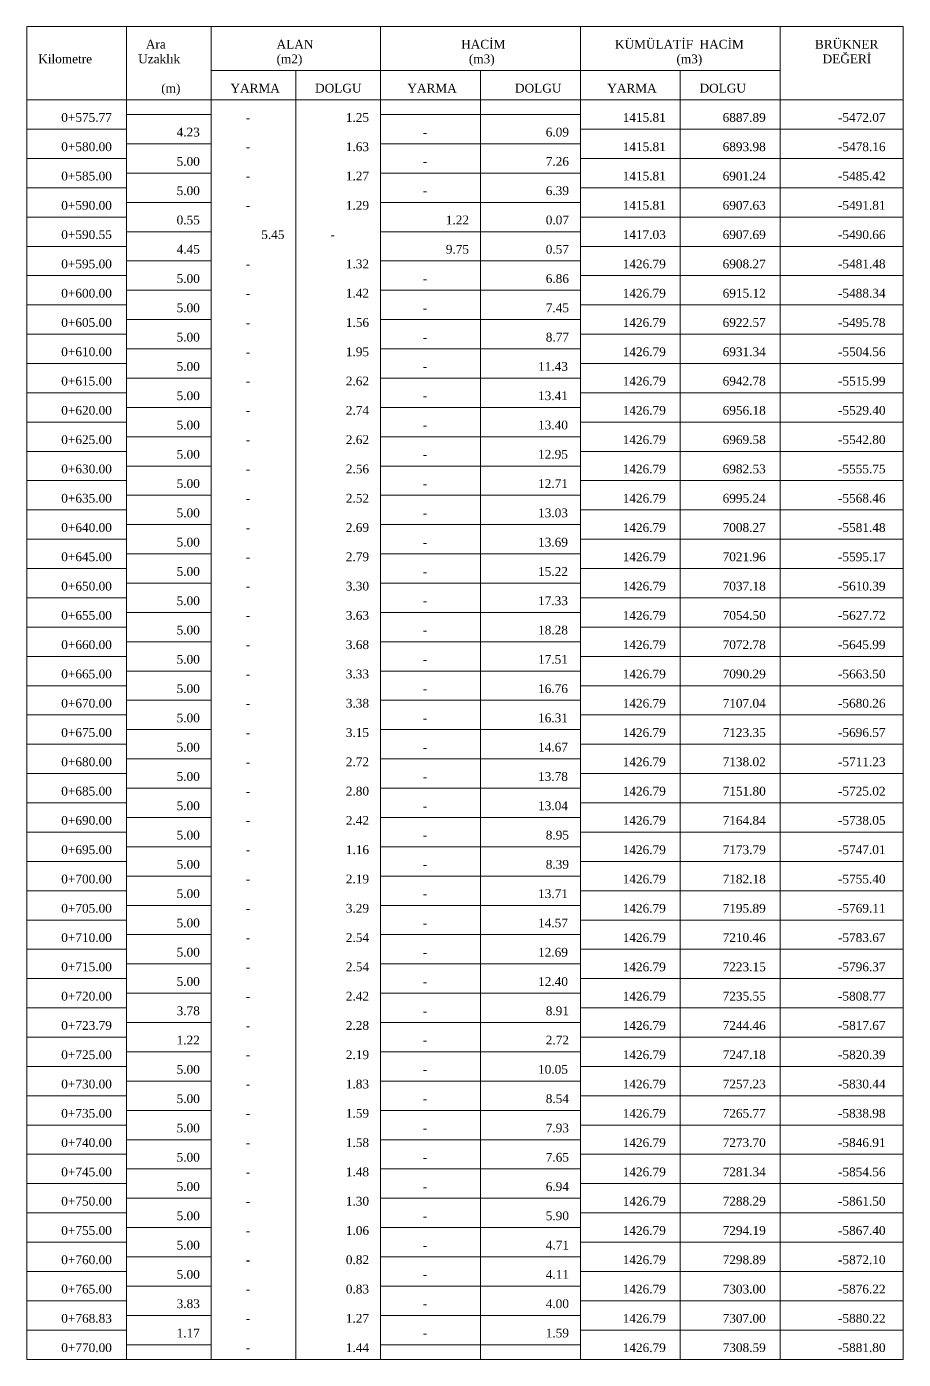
# Model space of a CAD drawing. Header units: metres. Extents: x 478603 to 489313, y 4282657 to 4289463.
# Drawn here: x 485748.4 to 485898.1, y 4288025 to 4288252.5 of the extents above; entities that cross this region are included whole.
import ezdxf

# ---------------------------------------------------------------- set-up
doc = ezdxf.new("R2010")
doc.units = ezdxf.units.M
for name, color, linetype, lineweight in [('TB_C', 96, 'Continuous', 0), ('TB_M', 18, 'Continuous', 0), ('TB_R', 1, 'Continuous', 0)]:
    doc.layers.add(name, color=color, linetype=linetype, lineweight=lineweight)
doc.styles.get("Standard").update_dxf_attribs({"font": 'times.ttf'})

msp = doc.modelspace()

# ---------------------------------------------------------------- linework, layer by layer
at = {"layer": 'TB_C'}
for p, q in [((485748.44, 4288252.51), (485898.06, 4288252.51)), ((485748.44, 4288252.51), (485748.44, 4288025.01)), ((485765.5, 4288252.51), (485765.5, 4288025.01)), ((485779.94, 4288252.51), (485779.94, 4288025.01)), ((485808.81, 4288252.51), (485808.81, 4288025.01)), ((485842.94, 4288252.51), (485842.94, 4288025.01)), ((485877.06, 4288252.51), (485877.06, 4288025.01)), ((485898.06, 4288252.51), (485898.06, 4288025.01)), ((485779.94, 4288245.01), (485877.06, 4288245.01)), ((485794.37, 4288245.01), (485794.37, 4288025.01)), ((485825.87, 4288245.01), (485825.87, 4288025.01)), ((485860, 4288245.01), (485860, 4288025.01)), ((485748.44, 4288240.01), (485898.06, 4288240.01)), ((485765.5, 4288237.51), (485779.94, 4288237.51)), ((485808.81, 4288237.51), (485842.94, 4288237.51)), ((485748.44, 4288235.01), (485765.5, 4288235.01)), ((485842.94, 4288235.01), (485898.06, 4288235.01)), ((485765.5, 4288232.51), (485779.94, 4288232.51)), ((485808.81, 4288232.51), (485842.94, 4288232.51)), ((485748.44, 4288230.01), (485765.5, 4288230.01)), ((485842.94, 4288230.01), (485898.06, 4288230.01)), ((485765.5, 4288227.51), (485779.94, 4288227.51)), ((485808.81, 4288227.51), (485842.94, 4288227.51)), ((485748.44, 4288225.01), (485765.5, 4288225.01)), ((485842.94, 4288225.01), (485898.06, 4288225.01)), ((485765.5, 4288222.51), (485779.94, 4288222.51)), ((485808.81, 4288222.51), (485842.94, 4288222.51)), ((485748.44, 4288220.01), (485765.5, 4288220.01)), ((485842.94, 4288220.01), (485898.06, 4288220.01)), ((485765.5, 4288217.51), (485779.94, 4288217.51)), ((485808.81, 4288217.51), (485842.94, 4288217.51)), ((485748.44, 4288215.01), (485765.5, 4288215.01)), ((485842.94, 4288215.01), (485898.06, 4288215.01)), ((485765.5, 4288212.51), (485779.94, 4288212.51)), ((485808.81, 4288212.51), (485842.94, 4288212.51)), ((485748.44, 4288210.01), (485765.5, 4288210.01)), ((485842.94, 4288210.01), (485898.06, 4288210.01)), ((485765.5, 4288207.51), (485779.94, 4288207.51)), ((485808.81, 4288207.51), (485842.94, 4288207.51)), ((485748.44, 4288205.01), (485765.5, 4288205.01)), ((485842.94, 4288205.01), (485898.06, 4288205.01)), ((485765.5, 4288202.51), (485779.94, 4288202.51)), ((485808.81, 4288202.51), (485842.94, 4288202.51)), ((485748.44, 4288200.01), (485765.5, 4288200.01)), ((485842.94, 4288200.01), (485898.06, 4288200.01)), ((485765.5, 4288197.51), (485779.94, 4288197.51)), ((485808.81, 4288197.51), (485842.94, 4288197.51)), ((485748.44, 4288195.01), (485765.5, 4288195.01)), ((485842.94, 4288195.01), (485898.06, 4288195.01)), ((485765.5, 4288192.51), (485779.94, 4288192.51)), ((485808.81, 4288192.51), (485842.94, 4288192.51)), ((485748.44, 4288190.01), (485765.5, 4288190.01)), ((485842.94, 4288190.01), (485898.06, 4288190.01)), ((485765.5, 4288187.51), (485779.94, 4288187.51)), ((485808.81, 4288187.51), (485842.94, 4288187.51)), ((485748.44, 4288185.01), (485765.5, 4288185.01)), ((485842.94, 4288185.01), (485898.06, 4288185.01)), ((485765.5, 4288182.51), (485779.94, 4288182.51)), ((485808.81, 4288182.51), (485842.94, 4288182.51)), ((485748.44, 4288180.01), (485765.5, 4288180.01)), ((485842.94, 4288180.01), (485898.06, 4288180.01)), ((485765.5, 4288177.51), (485779.94, 4288177.51)), ((485808.81, 4288177.51), (485842.94, 4288177.51)), ((485748.44, 4288175.01), (485765.5, 4288175.01)), ((485842.94, 4288175.01), (485898.06, 4288175.01)), ((485765.5, 4288172.51), (485779.94, 4288172.51)), ((485808.81, 4288172.51), (485842.94, 4288172.51)), ((485748.44, 4288170.01), (485765.5, 4288170.01)), ((485842.94, 4288170.01), (485898.06, 4288170.01)), ((485765.5, 4288167.51), (485779.94, 4288167.51)), ((485808.81, 4288167.51), (485842.94, 4288167.51)), ((485748.44, 4288165.01), (485765.5, 4288165.01)), ((485842.94, 4288165.01), (485898.06, 4288165.01)), ((485765.5, 4288162.51), (485779.94, 4288162.51)), ((485808.81, 4288162.51), (485842.94, 4288162.51)), ((485748.44, 4288160.01), (485765.5, 4288160.01)), ((485842.94, 4288160.01), (485898.06, 4288160.01)), ((485765.5, 4288157.51), (485779.94, 4288157.51)), ((485808.81, 4288157.51), (485842.94, 4288157.51)), ((485748.44, 4288155.01), (485765.5, 4288155.01)), ((485842.94, 4288155.01), (485898.06, 4288155.01)), ((485765.5, 4288152.51), (485779.94, 4288152.51)), ((485808.81, 4288152.51), (485842.94, 4288152.51)), ((485748.44, 4288150.01), (485765.5, 4288150.01)), ((485842.94, 4288150.01), (485898.06, 4288150.01)), ((485765.5, 4288147.51), (485779.94, 4288147.51)), ((485808.81, 4288147.51), (485842.94, 4288147.51)), ((485748.44, 4288145.01), (485765.5, 4288145.01)), ((485842.94, 4288145.01), (485898.06, 4288145.01)), ((485765.5, 4288142.51), (485779.94, 4288142.51)), ((485808.81, 4288142.51), (485842.94, 4288142.51)), ((485748.44, 4288140.01), (485765.5, 4288140.01)), ((485842.94, 4288140.01), (485898.06, 4288140.01)), ((485765.5, 4288137.51), (485779.94, 4288137.51)), ((485808.81, 4288137.51), (485842.94, 4288137.51)), ((485748.44, 4288135.01), (485765.5, 4288135.01)), ((485842.94, 4288135.01), (485898.06, 4288135.01)), ((485765.5, 4288132.51), (485779.94, 4288132.51)), ((485808.81, 4288132.51), (485842.94, 4288132.51)), ((485748.44, 4288130.01), (485765.5, 4288130.01)), ((485842.94, 4288130.01), (485898.06, 4288130.01)), ((485765.5, 4288127.51), (485779.94, 4288127.51)), ((485808.81, 4288127.51), (485842.94, 4288127.51)), ((485748.44, 4288125.01), (485765.5, 4288125.01)), ((485842.94, 4288125.01), (485898.06, 4288125.01)), ((485765.5, 4288122.51), (485779.94, 4288122.51)), ((485808.81, 4288122.51), (485842.94, 4288122.51)), ((485748.44, 4288120.01), (485765.5, 4288120.01)), ((485842.94, 4288120.01), (485898.06, 4288120.01)), ((485765.5, 4288117.51), (485779.94, 4288117.51)), ((485808.81, 4288117.51), (485842.94, 4288117.51)), ((485748.44, 4288115.01), (485765.5, 4288115.01)), ((485842.94, 4288115.01), (485898.06, 4288115.01)), ((485765.5, 4288112.51), (485779.94, 4288112.51)), ((485808.81, 4288112.51), (485842.94, 4288112.51)), ((485748.44, 4288110.01), (485765.5, 4288110.01)), ((485842.94, 4288110.01), (485898.06, 4288110.01)), ((485765.5, 4288107.51), (485779.94, 4288107.51)), ((485808.81, 4288107.51), (485842.94, 4288107.51)), ((485748.44, 4288105.01), (485765.5, 4288105.01)), ((485842.94, 4288105.01), (485898.06, 4288105.01)), ((485765.5, 4288102.51), (485779.94, 4288102.51)), ((485808.81, 4288102.51), (485842.94, 4288102.51)), ((485748.44, 4288100.01), (485765.5, 4288100.01)), ((485842.94, 4288100.01), (485898.06, 4288100.01)), ((485765.5, 4288097.51), (485779.94, 4288097.51)), ((485808.81, 4288097.51), (485842.94, 4288097.51)), ((485748.44, 4288095.01), (485765.5, 4288095.01)), ((485842.94, 4288095.01), (485898.06, 4288095.01)), ((485765.5, 4288092.51), (485779.94, 4288092.51)), ((485808.81, 4288092.51), (485842.94, 4288092.51)), ((485748.44, 4288090.01), (485765.5, 4288090.01)), ((485842.94, 4288090.01), (485898.06, 4288090.01)), ((485765.5, 4288087.51), (485779.94, 4288087.51)), ((485808.81, 4288087.51), (485842.94, 4288087.51)), ((485748.44, 4288085.01), (485765.5, 4288085.01)), ((485842.94, 4288085.01), (485898.06, 4288085.01)), ((485765.5, 4288082.51), (485779.94, 4288082.51)), ((485808.81, 4288082.51), (485842.94, 4288082.51)), ((485748.44, 4288080.01), (485765.5, 4288080.01)), ((485842.94, 4288080.01), (485898.06, 4288080.01)), ((485765.5, 4288077.51), (485779.94, 4288077.51)), ((485808.81, 4288077.51), (485842.94, 4288077.51)), ((485748.44, 4288075.01), (485765.5, 4288075.01)), ((485842.94, 4288075.01), (485898.06, 4288075.01)), ((485765.5, 4288072.51), (485779.94, 4288072.51)), ((485808.81, 4288072.51), (485842.94, 4288072.51)), ((485748.44, 4288070.01), (485765.5, 4288070.01)), ((485842.94, 4288070.01), (485898.06, 4288070.01)), ((485765.5, 4288067.51), (485779.94, 4288067.51)), ((485808.81, 4288067.51), (485842.94, 4288067.51)), ((485748.44, 4288065.01), (485765.5, 4288065.01)), ((485842.94, 4288065.01), (485898.06, 4288065.01)), ((485765.5, 4288062.51), (485779.94, 4288062.51)), ((485808.81, 4288062.51), (485842.94, 4288062.51)), ((485748.44, 4288060.01), (485765.5, 4288060.01)), ((485842.94, 4288060.01), (485898.06, 4288060.01)), ((485765.5, 4288057.51), (485779.94, 4288057.51)), ((485808.81, 4288057.51), (485842.94, 4288057.51)), ((485748.44, 4288055.01), (485765.5, 4288055.01)), ((485842.94, 4288055.01), (485898.06, 4288055.01)), ((485765.5, 4288052.51), (485779.94, 4288052.51)), ((485808.81, 4288052.51), (485842.94, 4288052.51)), ((485748.44, 4288050.01), (485765.5, 4288050.01)), ((485842.94, 4288050.01), (485898.06, 4288050.01)), ((485765.5, 4288047.51), (485779.94, 4288047.51)), ((485808.81, 4288047.51), (485842.94, 4288047.51)), ((485748.44, 4288045.01), (485765.5, 4288045.01)), ((485842.94, 4288045.01), (485898.06, 4288045.01)), ((485765.5, 4288042.51), (485779.94, 4288042.51)), ((485808.81, 4288042.51), (485842.94, 4288042.51)), ((485748.44, 4288040.01), (485765.5, 4288040.01)), ((485842.94, 4288040.01), (485898.06, 4288040.01)), ((485765.5, 4288037.51), (485779.94, 4288037.51)), ((485808.81, 4288037.51), (485842.94, 4288037.51)), ((485748.44, 4288035.01), (485765.5, 4288035.01)), ((485842.94, 4288035.01), (485898.06, 4288035.01)), ((485765.5, 4288032.51), (485779.94, 4288032.51)), ((485808.81, 4288032.51), (485842.94, 4288032.51)), ((485748.44, 4288030.01), (485765.5, 4288030.01)), ((485842.94, 4288030.01), (485898.06, 4288030.01)), ((485765.5, 4288027.51), (485779.94, 4288027.51)), ((485808.81, 4288027.51), (485842.94, 4288027.51)), ((485748.44, 4288025.01), (485898.06, 4288025.01))]:
    msp.add_line(p, q, dxfattribs=at)

# ---------------------------------------------------------------- texts
at = {"layer": 'TB_M'}
for s, p in [('Ara', (485768.78, 4288248.76)), ('ALAN', (485791.09, 4288248.76)), ('HACİM', (485822.59, 4288248.76)), ('KÜMÜLATİF', (485848.84, 4288248.76)), ('HACİM', (485863.28, 4288248.76)), ('BRÜKNER', (485882.97, 4288248.76)), ('Kilometre', (485750.41, 4288246.26)), ('Uzaklık', (485767.47, 4288246.26)), ('(m2)', (485791.09, 4288246.26)), ('(m3)', (485823.91, 4288246.26)), ('(m3)', (485859.34, 4288246.26)), ('DEĞERİ', (485884.28, 4288246.26)), ('(m)', (485771.41, 4288241.26)), ('YARMA', (485783.22, 4288241.26)), ('DOLGU', (485797.66, 4288241.26)), ('YARMA', (485813.41, 4288241.26)), ('DOLGU', (485831.78, 4288241.26)), ('YARMA', (485847.53, 4288241.26)), ('DOLGU', (485863.28, 4288241.26)), ('0+575.77', (485754.34, 4288236.26)), ('-', (485785.84, 4288236.26)), ('-', (485816.03, 4288233.76)), ('0+580.00', (485754.34, 4288231.26)), ('-', (485785.84, 4288231.26)), ('0+585.00', (485754.34, 4288226.26)), ('-', (485816.03, 4288228.76)), ('-', (485785.84, 4288226.26)), ('0+590.00', (485754.34, 4288221.26)), ('-', (485816.03, 4288223.76)), ('-', (485785.84, 4288221.26)), ('0+590.55', (485754.34, 4288216.26)), ('-', (485800.28, 4288216.26)), ('0+595.00', (485754.34, 4288211.26)), ('-', (485785.84, 4288211.26)), ('-', (485816.03, 4288208.76)), ('0+600.00', (485754.34, 4288206.26)), ('-', (485785.84, 4288206.26)), ('-', (485816.03, 4288203.76)), ('0+605.00', (485754.34, 4288201.26)), ('-', (485785.84, 4288201.26)), ('0+610.00', (485754.34, 4288196.26)), ('-', (485816.03, 4288198.76)), ('-', (485785.84, 4288196.26)), ('-', (485816.03, 4288193.76)), ('0+615.00', (485754.34, 4288191.26)), ('-', (485785.84, 4288191.26)), ('-', (485816.03, 4288188.76)), ('0+620.00', (485754.34, 4288186.26)), ('-', (485785.84, 4288186.26)), ('-', (485816.03, 4288183.76)), ('0+625.00', (485754.34, 4288181.26)), ('-', (485785.84, 4288181.26)), ('-', (485816.03, 4288178.76)), ('0+630.00', (485754.34, 4288176.26)), ('-', (485785.84, 4288176.26)), ('0+635.00', (485754.34, 4288171.26)), ('-', (485816.03, 4288173.76)), ('-', (485785.84, 4288171.26)), ('-', (485816.03, 4288168.76)), ('0+640.00', (485754.34, 4288166.26)), ('-', (485785.84, 4288166.26)), ('-', (485816.03, 4288163.76)), ('0+645.00', (485754.34, 4288161.26)), ('-', (485785.84, 4288161.26)), ('-', (485816.03, 4288158.76)), ('0+650.00', (485754.34, 4288156.26)), ('-', (485785.84, 4288156.26)), ('-', (485816.03, 4288153.76)), ('0+655.00', (485754.34, 4288151.26)), ('-', (485785.84, 4288151.26)), ('0+660.00', (485754.34, 4288146.26)), ('-', (485816.03, 4288148.76)), ('-', (485785.84, 4288146.26)), ('-', (485816.03, 4288143.76)), ('0+665.00', (485754.34, 4288141.26)), ('-', (485785.84, 4288141.26)), ('-', (485816.03, 4288138.76)), ('0+670.00', (485754.34, 4288136.26)), ('-', (485785.84, 4288136.26)), ('-', (485816.03, 4288133.76)), ('0+675.00', (485754.34, 4288131.26)), ('-', (485785.84, 4288131.26)), ('-', (485816.03, 4288128.76)), ('0+680.00', (485754.34, 4288126.26)), ('-', (485785.84, 4288126.26)), ('0+685.00', (485754.34, 4288121.26)), ('-', (485816.03, 4288123.76)), ('-', (485785.84, 4288121.26)), ('-', (485816.03, 4288118.76)), ('0+690.00', (485754.34, 4288116.26)), ('-', (485785.84, 4288116.26)), ('-', (485816.03, 4288113.76)), ('0+695.00', (485754.34, 4288111.26)), ('-', (485785.84, 4288111.26)), ('-', (485816.03, 4288108.76)), ('0+700.00', (485754.34, 4288106.26)), ('-', (485785.84, 4288106.26)), ('-', (485816.03, 4288103.76)), ('0+705.00', (485754.34, 4288101.26)), ('-', (485785.84, 4288101.26)), ('0+710.00', (485754.34, 4288096.26)), ('-', (485816.03, 4288098.76)), ('-', (485785.84, 4288096.26)), ('-', (485816.03, 4288093.76)), ('0+715.00', (485754.34, 4288091.26)), ('-', (485785.84, 4288091.26)), ('-', (485816.03, 4288088.76)), ('0+720.00', (485754.34, 4288086.26)), ('-', (485785.84, 4288086.26)), ('-', (485816.03, 4288083.76)), ('0+723.79', (485754.34, 4288081.26)), ('-', (485785.84, 4288081.26)), ('-', (485816.03, 4288078.76)), ('0+725.00', (485754.34, 4288076.26)), ('-', (485785.84, 4288076.26)), ('0+730.00', (485754.34, 4288071.26)), ('-', (485816.03, 4288073.76)), ('-', (485785.84, 4288071.26)), ('-', (485816.03, 4288068.76)), ('0+735.00', (485754.34, 4288066.26)), ('-', (485785.84, 4288066.26)), ('-', (485816.03, 4288063.76)), ('0+740.00', (485754.34, 4288061.26)), ('-', (485785.84, 4288061.26)), ('-', (485816.03, 4288058.76)), ('0+745.00', (485754.34, 4288056.26)), ('-', (485785.84, 4288056.26)), ('-', (485816.03, 4288053.76)), ('0+750.00', (485754.34, 4288051.26)), ('-', (485785.84, 4288051.26)), ('0+755.00', (485754.34, 4288046.26)), ('-', (485816.03, 4288048.76)), ('-', (485785.84, 4288046.26)), ('-', (485816.03, 4288043.76)), ('0+760.00', (485754.34, 4288041.26)), ('-', (485785.84, 4288041.26)), ('-', (485816.03, 4288038.76)), ('0+765.00', (485754.34, 4288036.26)), ('-', (485785.84, 4288036.26)), ('-', (485816.03, 4288033.76)), ('0+768.83', (485754.34, 4288031.26)), ('-', (485785.84, 4288031.26)), ('-', (485816.03, 4288028.76)), ('0+770.00', (485754.34, 4288026.26)), ('-', (485785.84, 4288026.26))]:
    msp.add_text(s, height=1.5, dxfattribs=at).set_placement(p)
at = {"layer": 'TB_R'}
for s, p in [('1.25', (485802.91, 4288236.26)), ('1415.81', (485850.16, 4288236.26)), ('6887.89', (485867.22, 4288236.26)), ('-5472.07', (485886.91, 4288236.26)), ('4.23', (485774.03, 4288233.76)), ('6.09', (485837.03, 4288233.76)), ('1.63', (485802.91, 4288231.26)), ('1415.81', (485850.16, 4288231.26)), ('6893.98', (485867.22, 4288231.26)), ('-5478.16', (485886.91, 4288231.26)), ('5.00', (485774.03, 4288228.76)), ('7.26', (485837.03, 4288228.76)), ('1.27', (485802.91, 4288226.26)), ('1415.81', (485850.16, 4288226.26)), ('6901.24', (485867.22, 4288226.26)), ('-5485.42', (485886.91, 4288226.26)), ('5.00', (485774.03, 4288223.76)), ('6.39', (485837.03, 4288223.76)), ('1.29', (485802.91, 4288221.26)), ('1415.81', (485850.16, 4288221.26)), ('6907.63', (485867.22, 4288221.26)), ('-5491.81', (485886.91, 4288221.26)), ('0.55', (485774.03, 4288218.76)), ('1.22', (485819.97, 4288218.76)), ('0.07', (485837.03, 4288218.76)), ('5.45', (485788.47, 4288216.26)), ('1417.03', (485850.16, 4288216.26)), ('6907.69', (485867.22, 4288216.26)), ('-5490.66', (485886.91, 4288216.26)), ('4.45', (485774.03, 4288213.76)), ('9.75', (485819.97, 4288213.76)), ('0.57', (485837.03, 4288213.76)), ('1.32', (485802.91, 4288211.26)), ('1426.79', (485850.16, 4288211.26)), ('6908.27', (485867.22, 4288211.26)), ('-5481.48', (485886.91, 4288211.26)), ('5.00', (485774.03, 4288208.76)), ('6.86', (485837.03, 4288208.76)), ('1.42', (485802.91, 4288206.26)), ('1426.79', (485850.16, 4288206.26)), ('6915.12', (485867.22, 4288206.26)), ('-5488.34', (485886.91, 4288206.26)), ('5.00', (485774.03, 4288203.76)), ('7.45', (485837.03, 4288203.76)), ('1.56', (485802.91, 4288201.26)), ('1426.79', (485850.16, 4288201.26)), ('6922.57', (485867.22, 4288201.26)), ('-5495.78', (485886.91, 4288201.26)), ('5.00', (485774.03, 4288198.76)), ('8.77', (485837.03, 4288198.76)), ('1.95', (485802.91, 4288196.26)), ('1426.79', (485850.16, 4288196.26)), ('6931.34', (485867.22, 4288196.26)), ('-5504.56', (485886.91, 4288196.26)), ('5.00', (485774.03, 4288193.76)), ('11.43', (485835.72, 4288193.76)), ('2.62', (485802.91, 4288191.26)), ('1426.79', (485850.16, 4288191.26)), ('6942.78', (485867.22, 4288191.26)), ('-5515.99', (485886.91, 4288191.26)), ('5.00', (485774.03, 4288188.76)), ('13.41', (485835.72, 4288188.76)), ('2.74', (485802.91, 4288186.26)), ('1426.79', (485850.16, 4288186.26)), ('6956.18', (485867.22, 4288186.26)), ('-5529.40', (485886.91, 4288186.26)), ('5.00', (485774.03, 4288183.76)), ('13.40', (485835.72, 4288183.76)), ('2.62', (485802.91, 4288181.26)), ('1426.79', (485850.16, 4288181.26)), ('6969.58', (485867.22, 4288181.26)), ('-5542.80', (485886.91, 4288181.26)), ('5.00', (485774.03, 4288178.76)), ('12.95', (485835.72, 4288178.76)), ('2.56', (485802.91, 4288176.26)), ('1426.79', (485850.16, 4288176.26)), ('6982.53', (485867.22, 4288176.26)), ('-5555.75', (485886.91, 4288176.26)), ('5.00', (485774.03, 4288173.76)), ('12.71', (485835.72, 4288173.76)), ('2.52', (485802.91, 4288171.26)), ('1426.79', (485850.16, 4288171.26)), ('6995.24', (485867.22, 4288171.26)), ('-5568.46', (485886.91, 4288171.26)), ('5.00', (485774.03, 4288168.76)), ('13.03', (485835.72, 4288168.76)), ('2.69', (485802.91, 4288166.26)), ('1426.79', (485850.16, 4288166.26)), ('7008.27', (485867.22, 4288166.26)), ('-5581.48', (485886.91, 4288166.26)), ('5.00', (485774.03, 4288163.76)), ('13.69', (485835.72, 4288163.76)), ('2.79', (485802.91, 4288161.26)), ('1426.79', (485850.16, 4288161.26)), ('7021.96', (485867.22, 4288161.26)), ('-5595.17', (485886.91, 4288161.26)), ('5.00', (485774.03, 4288158.76)), ('15.22', (485835.72, 4288158.76)), ('3.30', (485802.91, 4288156.26)), ('1426.79', (485850.16, 4288156.26)), ('7037.18', (485867.22, 4288156.26)), ('-5610.39', (485886.91, 4288156.26)), ('5.00', (485774.03, 4288153.76)), ('17.33', (485835.72, 4288153.76)), ('3.63', (485802.91, 4288151.26)), ('1426.79', (485850.16, 4288151.26)), ('7054.50', (485867.22, 4288151.26)), ('-5627.72', (485886.91, 4288151.26)), ('5.00', (485774.03, 4288148.76)), ('18.28', (485835.72, 4288148.76)), ('3.68', (485802.91, 4288146.26)), ('1426.79', (485850.16, 4288146.26)), ('7072.78', (485867.22, 4288146.26)), ('-5645.99', (485886.91, 4288146.26)), ('5.00', (485774.03, 4288143.76)), ('17.51', (485835.72, 4288143.76)), ('3.33', (485802.91, 4288141.26)), ('1426.79', (485850.16, 4288141.26)), ('7090.29', (485867.22, 4288141.26)), ('-5663.50', (485886.91, 4288141.26)), ('5.00', (485774.03, 4288138.76)), ('16.76', (485835.72, 4288138.76)), ('3.38', (485802.91, 4288136.26)), ('1426.79', (485850.16, 4288136.26)), ('7107.04', (485867.22, 4288136.26)), ('-5680.26', (485886.91, 4288136.26)), ('5.00', (485774.03, 4288133.76)), ('16.31', (485835.72, 4288133.76)), ('3.15', (485802.91, 4288131.26)), ('1426.79', (485850.16, 4288131.26)), ('7123.35', (485867.22, 4288131.26)), ('-5696.57', (485886.91, 4288131.26)), ('5.00', (485774.03, 4288128.76)), ('14.67', (485835.72, 4288128.76)), ('2.72', (485802.91, 4288126.26)), ('1426.79', (485850.16, 4288126.26)), ('7138.02', (485867.22, 4288126.26)), ('-5711.23', (485886.91, 4288126.26)), ('5.00', (485774.03, 4288123.76)), ('13.78', (485835.72, 4288123.76)), ('2.80', (485802.91, 4288121.26)), ('1426.79', (485850.16, 4288121.26)), ('7151.80', (485867.22, 4288121.26)), ('-5725.02', (485886.91, 4288121.26)), ('5.00', (485774.03, 4288118.76)), ('13.04', (485835.72, 4288118.76)), ('2.42', (485802.91, 4288116.26)), ('1426.79', (485850.16, 4288116.26)), ('7164.84', (485867.22, 4288116.26)), ('-5738.05', (485886.91, 4288116.26)), ('5.00', (485774.03, 4288113.76)), ('8.95', (485837.03, 4288113.76)), ('1.16', (485802.91, 4288111.26)), ('1426.79', (485850.16, 4288111.26)), ('7173.79', (485867.22, 4288111.26)), ('-5747.01', (485886.91, 4288111.26)), ('5.00', (485774.03, 4288108.76)), ('8.39', (485837.03, 4288108.76)), ('2.19', (485802.91, 4288106.26)), ('1426.79', (485850.16, 4288106.26)), ('7182.18', (485867.22, 4288106.26)), ('-5755.40', (485886.91, 4288106.26)), ('5.00', (485774.03, 4288103.76)), ('13.71', (485835.72, 4288103.76)), ('3.29', (485802.91, 4288101.26)), ('1426.79', (485850.16, 4288101.26)), ('7195.89', (485867.22, 4288101.26)), ('-5769.11', (485886.91, 4288101.26)), ('5.00', (485774.03, 4288098.76)), ('14.57', (485835.72, 4288098.76)), ('2.54', (485802.91, 4288096.26)), ('1426.79', (485850.16, 4288096.26)), ('7210.46', (485867.22, 4288096.26)), ('-5783.67', (485886.91, 4288096.26)), ('5.00', (485774.03, 4288093.76)), ('12.69', (485835.72, 4288093.76)), ('2.54', (485802.91, 4288091.26)), ('1426.79', (485850.16, 4288091.26)), ('7223.15', (485867.22, 4288091.26)), ('-5796.37', (485886.91, 4288091.26)), ('5.00', (485774.03, 4288088.76)), ('12.40', (485835.72, 4288088.76)), ('2.42', (485802.91, 4288086.26)), ('1426.79', (485850.16, 4288086.26)), ('7235.55', (485867.22, 4288086.26)), ('-5808.77', (485886.91, 4288086.26)), ('3.78', (485774.03, 4288083.76)), ('8.91', (485837.03, 4288083.76)), ('2.28', (485802.91, 4288081.26)), ('1426.79', (485850.16, 4288081.26)), ('7244.46', (485867.22, 4288081.26)), ('-5817.67', (485886.91, 4288081.26)), ('1.22', (485774.03, 4288078.76)), ('2.72', (485837.03, 4288078.76)), ('2.19', (485802.91, 4288076.26)), ('1426.79', (485850.16, 4288076.26)), ('7247.18', (485867.22, 4288076.26)), ('-5820.39', (485886.91, 4288076.26)), ('5.00', (485774.03, 4288073.76)), ('10.05', (485835.72, 4288073.76)), ('1.83', (485802.91, 4288071.26)), ('1426.79', (485850.16, 4288071.26)), ('7257.23', (485867.22, 4288071.26)), ('-5830.44', (485886.91, 4288071.26)), ('5.00', (485774.03, 4288068.76)), ('8.54', (485837.03, 4288068.76)), ('1.59', (485802.91, 4288066.26)), ('1426.79', (485850.16, 4288066.26)), ('7265.77', (485867.22, 4288066.26)), ('-5838.98', (485886.91, 4288066.26)), ('5.00', (485774.03, 4288063.76)), ('7.93', (485837.03, 4288063.76)), ('1.58', (485802.91, 4288061.26)), ('1426.79', (485850.16, 4288061.26)), ('7273.70', (485867.22, 4288061.26)), ('-5846.91', (485886.91, 4288061.26)), ('5.00', (485774.03, 4288058.76)), ('7.65', (485837.03, 4288058.76)), ('1.48', (485802.91, 4288056.26)), ('1426.79', (485850.16, 4288056.26)), ('7281.34', (485867.22, 4288056.26)), ('-5854.56', (485886.91, 4288056.26)), ('5.00', (485774.03, 4288053.76)), ('6.94', (485837.03, 4288053.76)), ('1.30', (485802.91, 4288051.26)), ('1426.79', (485850.16, 4288051.26)), ('7288.29', (485867.22, 4288051.26)), ('-5861.50', (485886.91, 4288051.26)), ('5.00', (485774.03, 4288048.76)), ('5.90', (485837.03, 4288048.76)), ('1.06', (485802.91, 4288046.26)), ('1426.79', (485850.16, 4288046.26)), ('7294.19', (485867.22, 4288046.26)), ('-5867.40', (485886.91, 4288046.26)), ('5.00', (485774.03, 4288043.76)), ('4.71', (485837.03, 4288043.76)), ('0.82', (485802.91, 4288041.26)), ('1426.79', (485850.16, 4288041.26)), ('7298.89', (485867.22, 4288041.26)), ('-5872.10', (485886.91, 4288041.26)), ('5.00', (485774.03, 4288038.76)), ('4.11', (485837.03, 4288038.76)), ('0.83', (485802.91, 4288036.26)), ('1426.79', (485850.16, 4288036.26)), ('7303.00', (485867.22, 4288036.26)), ('-5876.22', (485886.91, 4288036.26)), ('3.83', (485774.03, 4288033.76)), ('4.00', (485837.03, 4288033.76)), ('1.27', (485802.91, 4288031.26)), ('1426.79', (485850.16, 4288031.26)), ('7307.00', (485867.22, 4288031.26)), ('-5880.22', (485886.91, 4288031.26)), ('1.17', (485774.03, 4288028.76)), ('1.59', (485837.03, 4288028.76)), ('1.44', (485802.91, 4288026.26)), ('1426.79', (485850.16, 4288026.26)), ('7308.59', (485867.22, 4288026.26)), ('-5881.80', (485886.91, 4288026.26))]:
    msp.add_text(s, height=1.5, dxfattribs=at).set_placement(p)

doc.saveas('drawing.dxf')
